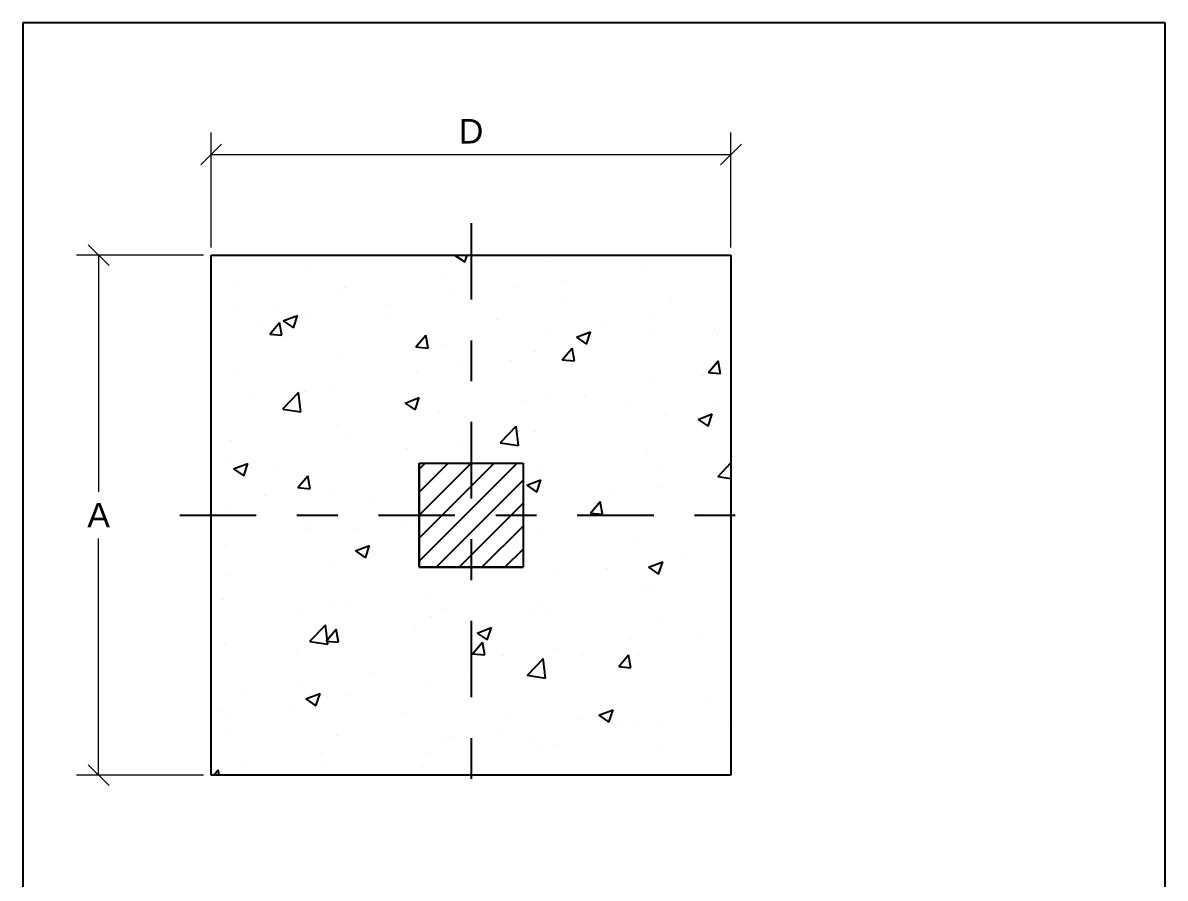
# Model space of a CAD drawing. Header units: metres. Extents: x 2587.7 to 2618, y 1518.7 to 1539.3.
# Drawn here: x 2593.39 to 2596.192, y 1520.833 to 1522.929 of the extents above; entities that cross this region are included whole.
import ezdxf

# ---------------------------------------------------------------- set-up
doc = ezdxf.new("R2010")
doc.units = ezdxf.units.M
doc.header["$MEASUREMENT"] = 0
doc.linetypes.add('CENTER', pattern=[2, 1.25, -0.25, 0.25, -0.25])
doc.linetypes.add('CENTER2', pattern=[1.125, 0.75, -0.125, 0.125, -0.125])
for name, color, linetype in [('COLM', 250, 'Continuous'), ('GRID', 9, 'CENTER2'), ('SECTION LINE', 1, 'Continuous')]:
    doc.layers.add(name, color=color, linetype=linetype)
doc.layers.add('DIMS', color=1, linetype='Continuous', lineweight=13)
doc.styles.get("Standard").update_dxf_attribs({"font": 'arial.ttf'})

# ---------------------------------------------------------------- blocks, each defined once
blk = doc.blocks.new('_Oblique')
at = {"color": 0, "linetype": 'ByBlock', "lineweight": -2}
blk.add_line((-0.5, -0.5), (0.5, 0.5), dxfattribs=at)

msp = doc.modelspace()

# ---------------------------------------------------------------- linework, layer by layer
at = {"layer": 'COLM', "color": 18, "true_color": 0x000000}
for p, q in [((2596.1916, 1522.9295), (2593.3904, 1522.9295)), ((2593.3904, 1522.9295), (2593.3904, 1518.7277)), ((2596.1916, 1518.7277), (2596.1916, 1522.9295)), ((2593.8522, 1521.0853), (2593.8522, 1522.3601)), ((2593.8522, 1522.3601), (2595.1269, 1522.3601)), ((2595.1269, 1522.3601), (2595.1269, 1521.0853)), ((2594.3621, 1521.8502), (2594.3621, 1521.5952)), ((2594.3621, 1521.5952), (2594.3621, 1521.8502)), ((2594.3621, 1521.8502), (2594.617, 1521.8502)), ((2594.617, 1521.8502), (2594.617, 1521.5952)), ((2594.3621, 1521.5952), (2594.617, 1521.5952)), ((2594.617, 1521.5952), (2594.3621, 1521.5952)), ((2595.1269, 1521.0853), (2593.8522, 1521.0853))]:
    msp.add_line(p, q, dxfattribs=at)
at = {"layer": 'COLM', "color": 18, "linetype": 'Continuous', "true_color": 0x000000}
for p, q in [((2594.3621, 1521.8353), (2594.3769, 1521.8502)), ((2594.3621, 1521.779), (2594.4333, 1521.8502)), ((2594.3621, 1521.7226), (2594.4896, 1521.8502)), ((2594.3621, 1521.6663), (2594.5459, 1521.8502)), ((2594.3621, 1521.6099), (2594.6023, 1521.8502)), ((2594.4037, 1521.5952), (2594.617, 1521.8086)), ((2594.46, 1521.5952), (2594.617, 1521.7522)), ((2594.5163, 1521.5952), (2594.617, 1521.6959)), ((2594.5727, 1521.5952), (2594.617, 1521.6396))]:
    msp.add_line(p, q, dxfattribs=at)
at = {"layer": 'DIMS', "color": 18, "true_color": 0x000000}
for p, q in [((2593.8522, 1522.3788), (2593.8522, 1522.6607)), ((2595.1269, 1522.3788), (2595.1269, 1522.6607)), ((2593.8522, 1522.6067), (2595.1269, 1522.6067)), ((2593.8334, 1522.3601), (2593.5223, 1522.3601)), ((2593.5763, 1522.3601), (2593.5763, 1521.7797)), ((2593.5763, 1521.0853), (2593.5763, 1521.6657)), ((2593.8334, 1521.0853), (2593.5223, 1521.0853))]:
    msp.add_line(p, q, dxfattribs=at)
at = {"layer": 'GRID', "color": 18, "linetype": 'CENTER', "ltscale": 0.15, "true_color": 0x000000}
for p, q in [((2594.4895, 1522.4387), (2594.4895, 1521.0377)), ((2593.775, 1521.7227), (2595.1891, 1521.7227))]:
    msp.add_line(p, q, dxfattribs=at)
at = {"layer": 'SECTION LINE', "color": 18, "linetype": 'Continuous', "true_color": 0x000000}
for p, q in [((2594.4492, 1522.36), (2594.4493, 1522.3601)), ((2594.4492, 1522.36), (2594.4741, 1522.3433)), ((2594.4741, 1522.3432), (2594.4797, 1522.3601)), ((2594.6834, 1522.3444), (2594.6834, 1522.3444)), ((2594.0847, 1522.3226), (2594.0847, 1522.3226)), ((2594.9103, 1522.3229), (2594.9103, 1522.3229)), ((2593.9131, 1522.2909), (2593.9131, 1522.2909)), ((2594.4237, 1522.3069), (2594.4237, 1522.3069)), ((2594.721, 1522.2979), (2594.721, 1522.2979)), ((2594.1712, 1522.2749), (2594.1712, 1522.2749)), ((2594.18, 1522.2796), (2594.18, 1522.2796)), ((2594.4469, 1522.2684), (2594.4469, 1522.2684)), ((2594.5958, 1522.2814), (2594.5958, 1522.2814)), ((2594.7138, 1522.2571), (2594.7138, 1522.2571)), ((2593.9145, 1522.2397), (2593.9145, 1522.2397)), ((2594.28, 1522.2399), (2594.28, 1522.2399)), ((2594.9807, 1522.2458), (2594.9807, 1522.2458)), ((2594.0185, 1522.2238), (2594.0185, 1522.2238)), ((2594.0291, 1522.1988), (2594.0641, 1522.2122)), ((2594.054, 1522.182), (2594.0641, 1522.2122)), ((2594.0906, 1522.2149), (2594.0906, 1522.2149)), ((2594.2854, 1522.2125), (2594.2854, 1522.2125)), ((2594.5523, 1522.2012), (2594.5523, 1522.2012)), ((2594.9341, 1522.2131), (2594.9341, 1522.2131)), ((2593.9655, 1522.1985), (2593.9655, 1522.1985)), ((2593.9957, 1522.1663), (2594.0198, 1522.195)), ((2594.0256, 1522.1637), (2594.0198, 1522.195)), ((2594.0291, 1522.1988), (2594.054, 1522.182)), ((2594.6773, 1522.1779), (2594.6773, 1522.1779)), ((2594.8192, 1522.1899), (2594.8192, 1522.1899)), ((2594.9388, 1522.1744), (2594.9388, 1522.1744)), ((2595.0861, 1522.1787), (2595.0861, 1522.1787)), ((2593.9957, 1522.1663), (2594.0256, 1522.1637)), ((2594.3543, 1522.1349), (2594.3785, 1522.1637)), ((2594.3842, 1522.1323), (2594.3784, 1522.1636)), ((2594.7477, 1522.1587), (2594.7827, 1522.1722)), ((2594.7477, 1522.1587), (2594.7725, 1522.1419)), ((2594.7725, 1522.1419), (2594.7827, 1522.1722)), ((2595.0946, 1522.1672), (2595.0946, 1522.1672)), ((2594.3543, 1522.1349), (2594.3842, 1522.1323)), ((2594.4176, 1522.1404), (2594.4176, 1522.1404)), ((2594.6472, 1522.1244), (2594.6472, 1522.1244)), ((2594.713, 1522.1036), (2594.7371, 1522.1323)), ((2594.7428, 1522.1009), (2594.7371, 1522.1323)), ((2594.7788, 1522.1257), (2594.7788, 1522.1257)), ((2594.1651, 1522.1084), (2594.1651, 1522.1084)), ((2594.5894, 1522.1007), (2594.5894, 1522.1007)), ((2594.713, 1522.1036), (2594.7429, 1522.101)), ((2595.0716, 1522.0722), (2595.0957, 1522.1009)), ((2595.1015, 1522.0695), (2595.0957, 1522.1009)), ((2593.9084, 1522.0732), (2593.9084, 1522.0732)), ((2594.3556, 1522.0743), (2594.3556, 1522.0743)), ((2594.4642, 1522.0842), (2594.4642, 1522.0842)), ((2595.0586, 1522.0647), (2595.0586, 1522.0647)), ((2595.0716, 1522.0722), (2595.1015, 1522.0696)), ((2594.1485, 1522.0427), (2594.1485, 1522.0427)), ((2594.928, 1522.0467), (2594.928, 1522.0467)), ((2593.9591, 1522.0177), (2593.9591, 1522.0177)), ((2594.0279, 1521.9833), (2594.0669, 1522.0239)), ((2594.064, 1522.0243), (2594.064, 1522.0243)), ((2594.072, 1521.976), (2594.0665, 1522.0235)), ((2594.0805, 1522.0255), (2594.0805, 1522.0255)), ((2594.3276, 1521.9975), (2594.3626, 1522.0109)), ((2594.3474, 1522.0142), (2594.3474, 1522.0142)), ((2594.3524, 1521.9807), (2594.3625, 1522.0109)), ((2594.6713, 1522.0115), (2594.6713, 1522.0115)), ((2594.767, 1522.0146), (2594.767, 1522.0146)), ((2594.0276, 1521.9829), (2594.072, 1521.976)), ((2594.3276, 1521.9975), (2594.3524, 1521.9807)), ((2594.6143, 1522.0029), (2594.6143, 1522.0029)), ((2594.8812, 1521.9917), (2594.8812, 1521.9917)), ((2595.0882, 1521.9865), (2595.0882, 1521.9865)), ((2594.4116, 1521.974), (2594.4116, 1521.974)), ((2594.4754, 1521.9646), (2594.4754, 1521.9646)), ((2594.963, 1521.97), (2594.963, 1521.97)), ((2595.0461, 1521.9574), (2595.0811, 1521.9709)), ((2595.0461, 1521.9574), (2595.071, 1521.9406)), ((2595.071, 1521.9406), (2595.0811, 1521.9708)), ((2594.159, 1521.942), (2594.159, 1521.942)), ((2594.5615, 1521.9005), (2594.6005, 1521.9411)), ((2594.6056, 1521.8932), (2594.6001, 1521.9407)), ((2594.6472, 1521.9284), (2594.6472, 1521.9284)), ((2593.9023, 1521.9068), (2593.9023, 1521.9068)), ((2594.1838, 1521.9145), (2594.1838, 1521.9145)), ((2594.4579, 1521.9035), (2594.4579, 1521.9035)), ((2594.5612, 1521.9001), (2594.6056, 1521.8932)), ((2593.8923, 1521.8644), (2593.8923, 1521.8644)), ((2594.3327, 1521.887), (2594.3327, 1521.887)), ((2594.9219, 1521.8802), (2594.9219, 1521.8802)), ((2593.9074, 1521.8362), (2593.9425, 1521.8496)), ((2593.9323, 1521.8194), (2593.9424, 1521.8496)), ((2594.0169, 1521.8455), (2594.0169, 1521.8455)), ((2594.6652, 1521.845), (2594.6652, 1521.845)), ((2594.958, 1521.8396), (2594.958, 1521.8396)), ((2595.0951, 1521.8177), (2595.1269, 1521.8508)), ((2593.9074, 1521.8362), (2593.9323, 1521.8194)), ((2594.0651, 1521.7902), (2594.0892, 1521.819)), ((2594.095, 1521.7876), (2594.0892, 1521.8189)), ((2594.626, 1521.7961), (2594.661, 1521.8096)), ((2594.6509, 1521.7794), (2594.661, 1521.8096)), ((2595.0948, 1521.8174), (2595.1269, 1521.8124)), ((2594.0651, 1521.7902), (2594.095, 1521.7876)), ((2594.626, 1521.7961), (2594.6509, 1521.7794)), ((2594.6664, 1521.7896), (2594.6664, 1521.7896)), ((2594.9567, 1521.7893), (2594.9567, 1521.7893)), ((2593.9831, 1521.77), (2593.9831, 1521.77)), ((2594.1529, 1521.7755), (2594.1529, 1521.7755)), ((2594.2501, 1521.7587), (2594.2501, 1521.7587)), ((2594.7824, 1521.7275), (2594.8065, 1521.7562)), ((2594.8122, 1521.7248), (2594.8064, 1521.7562)), ((2594.8315, 1521.7728), (2594.8315, 1521.7728)), ((2593.8962, 1521.7403), (2593.8962, 1521.7403)), ((2594.7824, 1521.7275), (2594.8122, 1521.7249)), ((2594.7839, 1521.7362), (2594.7839, 1521.7362)), ((2595.0508, 1521.7249), (2595.0508, 1521.7249)), ((2594.0886, 1521.7028), (2594.0886, 1521.7028)), ((2594.3263, 1521.7063), (2594.3263, 1521.7063)), ((2594.9158, 1521.7138), (2594.9158, 1521.7138)), ((2594.0832, 1521.6895), (2594.0832, 1521.6895)), ((2594.2012, 1521.6898), (2594.2012, 1521.6898)), ((2594.3555, 1521.6916), (2594.3555, 1521.6916)), ((2594.6224, 1521.6803), (2594.6224, 1521.6803)), ((2594.6591, 1521.6786), (2594.6591, 1521.6786)), ((2594.8893, 1521.669), (2594.8893, 1521.669)), ((2593.8854, 1521.6483), (2593.8854, 1521.6483)), ((2594.2059, 1521.6349), (2594.2409, 1521.6483)), ((2594.2308, 1521.6181), (2594.2409, 1521.6483)), ((2594.2059, 1521.6349), (2594.2308, 1521.6181)), ((2595.0145, 1521.617), (2595.0145, 1521.617)), ((2594.1469, 1521.6091), (2594.1469, 1521.6091)), ((2594.8251, 1521.5921), (2594.8251, 1521.5921)), ((2594.9245, 1521.5948), (2594.9595, 1521.6083)), ((2594.9245, 1521.5948), (2594.9493, 1521.5781)), ((2594.9493, 1521.5781), (2594.9595, 1521.6083)), ((2593.8901, 1521.5739), (2593.8901, 1521.5739)), ((2594.7, 1521.5756), (2594.7, 1521.5756)), ((2594.3842, 1521.534), (2594.3842, 1521.534)), ((2594.9097, 1521.5473), (2594.9097, 1521.5473)), ((2594.9373, 1521.5413), (2594.9373, 1521.5413)), ((2593.8837, 1521.5158), (2593.8837, 1521.5158)), ((2594.1506, 1521.5046), (2594.1506, 1521.5046)), ((2594.1948, 1521.5091), (2594.1948, 1521.5091)), ((2594.653, 1521.5121), (2594.653, 1521.5121)), ((2594.0696, 1521.4926), (2594.0696, 1521.4926)), ((2594.3933, 1521.4746), (2594.3933, 1521.4746)), ((2594.4175, 1521.4933), (2594.4175, 1521.4933)), ((2594.6458, 1521.4912), (2594.6458, 1521.4912)), ((2594.6844, 1521.482), (2594.6844, 1521.482)), ((2594.0942, 1521.4134), (2594.1331, 1521.454)), ((2594.1383, 1521.4062), (2594.1328, 1521.4537)), ((2594.5044, 1521.4336), (2594.5394, 1521.447)), ((2594.5292, 1521.4168), (2594.5393, 1521.447)), ((2594.9513, 1521.4707), (2594.9513, 1521.4707)), ((2594.1345, 1521.4141), (2594.1586, 1521.4429)), ((2594.1408, 1521.4426), (2594.1408, 1521.4426)), ((2594.1643, 1521.4115), (2594.1586, 1521.4428)), ((2594.3542, 1521.4412), (2594.3542, 1521.4412)), ((2594.5044, 1521.4336), (2594.5292, 1521.4168)), ((2594.883, 1521.4198), (2594.883, 1521.4198)), ((2595.0572, 1521.4315), (2595.0572, 1521.4315)), ((2593.8841, 1521.4074), (2593.8841, 1521.4074)), ((2594.0626, 1521.3911), (2594.0626, 1521.3911)), ((2594.0938, 1521.4131), (2594.1383, 1521.4062)), ((2594.1345, 1521.4141), (2594.1644, 1521.4115)), ((2594.4931, 1521.3828), (2594.5172, 1521.4115)), ((2594.523, 1521.3801), (2594.5172, 1521.4114)), ((2594.6936, 1521.3949), (2594.6936, 1521.3949)), ((2594.4931, 1521.3828), (2594.523, 1521.3801)), ((2594.5684, 1521.3784), (2594.5684, 1521.3784)), ((2594.6278, 1521.3307), (2594.6668, 1521.3713)), ((2594.6719, 1521.3234), (2594.6664, 1521.3709)), ((2594.7656, 1521.3815), (2594.7656, 1521.3815)), ((2594.8517, 1521.3514), (2594.8758, 1521.3801)), ((2594.8816, 1521.3487), (2594.8758, 1521.3801)), ((2594.9037, 1521.3809), (2594.9037, 1521.3809)), ((2594.2526, 1521.3368), (2594.2526, 1521.3368)), ((2594.6469, 1521.3457), (2594.6469, 1521.3457)), ((2594.8517, 1521.3514), (2594.8816, 1521.3488)), ((2594.0633, 1521.3119), (2594.0633, 1521.3119)), ((2594.3872, 1521.3082), (2594.3872, 1521.3082)), ((2594.474, 1521.3314), (2594.474, 1521.3314)), ((2594.6275, 1521.3303), (2594.6719, 1521.3234)), ((2593.9381, 1521.2954), (2593.9381, 1521.2954)), ((2594.0842, 1521.2723), (2594.1193, 1521.2857)), ((2594.1091, 1521.2555), (2594.1192, 1521.2857)), ((2594.1824, 1521.2814), (2594.1824, 1521.2814)), ((2594.0532, 1521.2491), (2594.0532, 1521.2491)), ((2594.0842, 1521.2723), (2594.1091, 1521.2555)), ((2594.1347, 1521.2762), (2594.1347, 1521.2762)), ((2595.0672, 1521.2642), (2595.0672, 1521.2642)), ((2593.878, 1521.241), (2593.878, 1521.241)), ((2593.8908, 1521.2313), (2593.8908, 1521.2313)), ((2594.3201, 1521.2378), (2594.3201, 1521.2378)), ((2594.587, 1521.2265), (2594.587, 1521.2265)), ((2594.7514, 1521.2226), (2594.7514, 1521.2226)), ((2594.8028, 1521.2323), (2594.8378, 1521.2457)), ((2594.8028, 1521.2323), (2594.8277, 1521.2155)), ((2594.8277, 1521.2155), (2594.8378, 1521.2457)), ((2593.8917, 1521.1932), (2593.8917, 1521.1932)), ((2594.5621, 1521.1977), (2594.5621, 1521.1977)), ((2594.8539, 1521.2152), (2594.8539, 1521.2152)), ((2594.8976, 1521.2144), (2594.8976, 1521.2144)), ((2594.9565, 1521.2065), (2594.9565, 1521.2065)), ((2595.1209, 1521.204), (2595.1209, 1521.204)), ((2594.1586, 1521.1819), (2594.1586, 1521.1819)), ((2594.4255, 1521.1706), (2594.4255, 1521.1706)), ((2594.4369, 1521.1812), (2594.4369, 1521.1812)), ((2594.6409, 1521.1792), (2594.6409, 1521.1792)), ((2594.1211, 1521.1396), (2594.1211, 1521.1396)), ((2594.3812, 1521.1417), (2594.3812, 1521.1417)), ((2594.6649, 1521.1564), (2594.6649, 1521.1564)), ((2594.6925, 1521.1593), (2594.6925, 1521.1593)), ((2594.9594, 1521.1481), (2594.9594, 1521.1481)), ((2593.9317, 1521.1147), (2593.9317, 1521.1147)), ((2594.1286, 1521.1097), (2594.1286, 1521.1097)), ((2593.8586, 1521.0853), (2593.8693, 1521.0981)), ((2593.8717, 1521.0853), (2593.8693, 1521.0981)), ((2594.3733, 1521.1064), (2594.3733, 1521.1064))]:
    msp.add_line(p, q, dxfattribs=at)

# ---------------------------------------------------------------- block references
at = {"layer": 'DIMS', "color": 18, "linetype": 'ByBlock', "true_color": 0x000000, "xscale": 0.051, "yscale": 0.051, "zscale": 0.051, "rotation": 180}
msp.add_blockref('_Oblique', (2593.8522, 1522.6067), dxfattribs=at)
at = {"layer": 'DIMS', "color": 18, "linetype": 'ByBlock', "true_color": 0x000000, "xscale": 0.051, "yscale": 0.051, "zscale": 0.051}
msp.add_blockref('_Oblique', (2595.1269, 1522.6067), dxfattribs=at)
at = {"layer": 'DIMS', "color": 18, "true_color": 0x000000, "xscale": 0.051, "yscale": 0.051, "zscale": 0.051}
for p, rotation in [((2593.5763, 1522.3601), 90), ((2593.5763, 1521.0853), 270)]:
    msp.add_blockref('_Oblique', p, dxfattribs=dict(at, rotation=rotation))

# ---------------------------------------------------------------- texts
at = {"layer": 'DIMS', "color": 18, "linetype": 'ByBlock', "true_color": 0x000000, "insert": (2594.4895, 1522.6637), "char_height": 0.06, "attachment_point": 5}
msp.add_mtext('\\A1;D', dxfattribs=at)
at = {"layer": 'DIMS', "color": 18, "true_color": 0x000000, "insert": (2593.5763, 1521.7227), "char_height": 0.06, "attachment_point": 5}
msp.add_mtext('\\A1;A', dxfattribs=at)

doc.saveas('drawing.dxf')
